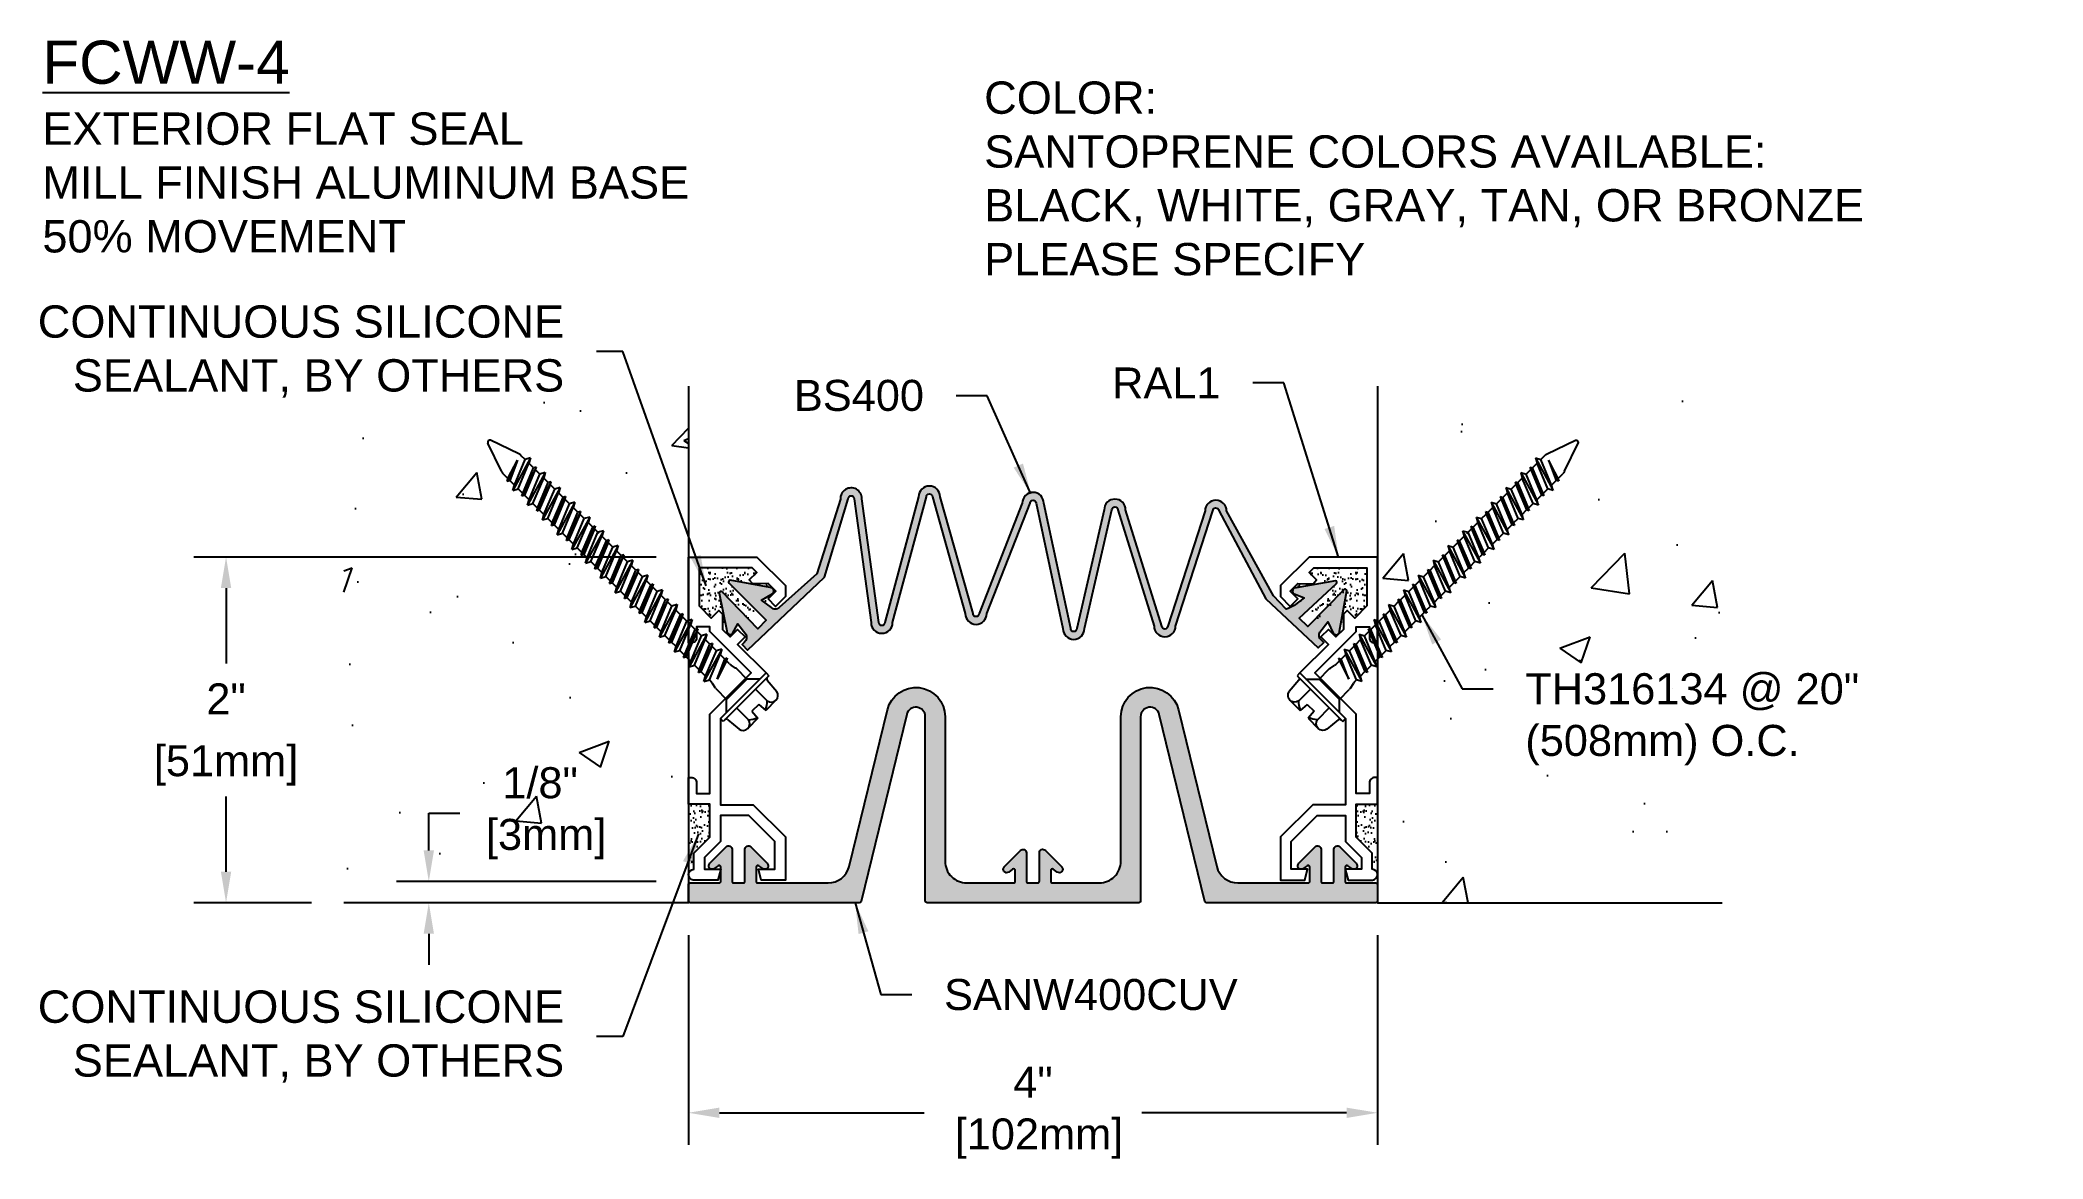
# Model space of a CAD drawing. Header units: inches. Extents: x -1.8 to 9.9, y -1.5 to 5.
import ezdxf

# ---------------------------------------------------------------- set-up
doc = ezdxf.new("R2010")
doc.units = ezdxf.units.IN
doc.header["$MEASUREMENT"] = 0
for name, color, linetype in [('Anchors', 4, 'Continuous'), ('Conditions', 1, 'Continuous'), ('Dimensions', 3, 'Continuous'), ('Fillers', 2, 'Continuous'), ('Metals', 7, 'Continuous'), ('Text', 2, 'Continuous')]:
    doc.layers.add(name, color=color, linetype=linetype)
doc.styles.add('Arial', font='arial.ttf')
doc.dimstyles.new('Arial', dxfattribs={"dimtxt": 0.18, "dimasz": 0.18, "dimexe": 0.1875, "dimexo": 0.1875, "dimgap": 0.09, "dimtad": 0, "dimtih": 1, "dimtoh": 1, "dimdec": 4, "dimzin": 0, "dimdsep": 46, "dimlunit": 4, "dimtxsty": 'Arial', "dimcen": 0.09, "dimadec": 0, "dimazin": 0, "dimtfac": 1, "dimtdec": 4, "dimtofl": 0, "dimtmove": 0, "dimatfit": 3, "dimfxl": 0, "dimfrac": 2, "dimtolj": 1, "dimtzin": 0, "dimarcsym": 0})
pattern_1 = [(142.5, (8, 0), (0.0020473, 0.0626218), [0, -0.0494, 0, -0.05525, 0, -0.0528125]), (172.5, (8, 0), (-0.0575177, 0.0917197), [0, -0.02665, 0, -0.044525, 0, -0.0170625]), (212.5, (8.039975, 0), (-0.1012096, 0.0001839), [0, -0.01625, 0, -0.0585, 0, -0.076375]), (222.5, (8.039975, 0), (-0.097699, 0.0285245), [0, -0.008125, 0, -0.03835, 0, -0.043875])]

# ---------------------------------------------------------------- blocks, each defined once
blk = doc.blocks.new('*D3')
at = {"layer": 'Defpoints', "color": 0}
for p in [(2, 0), (6, 0), (2, -1.219)]:
    blk.add_point(p, dxfattribs=at)
at = {"layer": 'Dimensions', "color": 0, "lineweight": -2}
for p, q in [((2, -0.188), (2, -1.406)), ((6, -0.188), (6, -1.406)), ((2.18, -1.219), (3.368, -1.219)), ((5.82, -1.219), (4.632, -1.219))]:
    blk.add_line(p, q, dxfattribs=at)
at = {"layer": 'Dimensions', "color": 0}
for points in [[(2.18, -1.189), (2.18, -1.249), (2, -1.219)], [(5.82, -1.189), (5.82, -1.249), (6, -1.219)]]:
    blk.add_solid(points, dxfattribs=at)
at = {"layer": 'Dimensions', "color": 0, "insert": (4, -1.219), "char_height": 0.18, "attachment_point": 5, "style": 'Arial'}
blk.add_mtext('\\A1;4"\\P [102mm]', dxfattribs=at)
blk = doc.blocks.new('*D4')
at = {"layer": 'Defpoints', "color": 0}
for p in [(2, 2.007), (-0.684, 0), (0, 0)]:
    blk.add_point(p, dxfattribs=at)
at = {"layer": 'Dimensions', "color": 0, "lineweight": -2}
for p, q in [((1.812, 2.007), (-0.872, 2.007)), ((-0.684, 1.827), (-0.684, 1.389)), ((-0.684, 0.18), (-0.684, 0.618)), ((-0.188, 0), (-0.872, 0))]:
    blk.add_line(p, q, dxfattribs=at)
at = {"layer": 'Dimensions', "color": 0}
for points in [[(-0.714, 1.827), (-0.654, 1.827), (-0.684, 2.007)], [(-0.714, 0.18), (-0.654, 0.18), (-0.684, 0)]]:
    blk.add_solid(points, dxfattribs=at)
at = {"layer": 'Dimensions', "color": 0, "char_height": 0.18, "attachment_point": 5, "style": 'Arial'}
for s, insert in [('\\A1;2"', (-0.684, 1.184)), ('\\A1;[51mm]', (-0.684, 0.798))]:
    blk.add_mtext(s, dxfattribs=dict(at, insert=insert))
blk = doc.blocks.new('A$CB0F2')
blk.add_lwpolyline([(0.029, 0.002, -0.958439), (0.032, 0.064), (0.032, 0.158), (0.125, 0.251), (0.125, 0.442), (0.001, 0.442), (0.001, 0.597), (0.017, 0.597, -0.414214), (0.048, 0.566), (0.048, 0.504), (0.125, 0.504), (0.125, 0.965), (0.364, 1.204), (0.125, 1.444), (0.125, 1.471), (0.048, 1.471), (0.048, 1.409, -0.414214), (0.017, 1.378), (0.001, 1.378), (0.001, 1.877), (0.397, 1.877), (0.564, 1.711), (0.564, 1.647), (0.507, 1.59), (0.463, 1.634), (0.508, 1.679), (0.464, 1.723), (0.375, 1.722), (0.354, 1.744), (0.398, 1.788), (0.371, 1.815), (0.063, 1.815), (0.063, 1.594), (0.133, 1.523), (0.177, 1.567), (0.199, 1.545), (0.199, 1.457), (0.243, 1.414), (0.286, 1.457), (0.33, 1.414), (0.286, 1.37), (0.452, 1.204), (0.187, 0.939), (0.187, 0.439), (0.377, 0.439), (0.564, 0.252), (0.564, 0.002), (0.423, 0.002), (0.407, 0.064), (0.502, 0.064), (0.502, 0.226), (0.351, 0.377), (0.187, 0.377), (0.187, 0.225), (0.094, 0.132), (0.094, 0.064), (0.189, 0.064), (0.172, 0.002), (0.029, 0.002)], format="xyb")
blk = doc.blocks.new('ral1')
blk.add_blockref('A$CB0F2', (-0.029, -0.002))
blk = doc.blocks.new('Th316134')
for p, q in [((-0.1352, 1.779), (-0.129, 1.8501)), ((-0.0968, 1.8775), (-0.0272, 1.8775)), ((-0.0645, 1.7688), (-0.0645, 1.8501)), ((-0.0233, 1.8325), (-0.0272, 1.8775)), ((0.0232, 1.8325), (0.0272, 1.8775)), ((0.0272, 1.8775), (0.0967, 1.8775)), ((0.0645, 1.7688), (0.0645, 1.8501)), ((0.1352, 1.779), (0.129, 1.8501)), ((-0.1568, 1.75), (-0.1568, 1.7688)), ((-0.1568, 1.7688), (0.1567, 1.7688)), ((-0.1568, 1.75), (0.1567, 1.75)), ((-0.1148, 1.75), (-0.0698, 1.705)), ((-0.0233, 1.8325), (0.0232, 1.8325)), ((0.1148, 1.75), (0.0697, 1.705)), ((0.1567, 1.7688), (0.1567, 1.75)), ((-0.0698, 1.705), (-0.0698, 1.6379)), ((-0.0698, 1.705), (0.0697, 1.705)), ((0.0697, 1.705), (0.0697, 1.6379)), ((-0.0863, 1.5156), (0.0862, 1.5664)), ((-0.0737, 1.5664), (0.0321, 1.6029)), ((-0.0737, 1.5664), (-0.0623, 1.5726)), ((-0.0737, 1.5664), (-0.0623, 1.5602)), ((-0.0687, 1.6283), (-0.0633, 1.6023)), ((-0.0623, 1.5726), (0.0321, 1.6029)), ((0.0321, 1.6029), (-0.0623, 1.5602)), ((-0.0623, 1.5927), (-0.0623, 1.5726)), ((0.0623, 1.5793), (-0.0623, 1.5285)), ((-0.0623, 1.5602), (-0.0623, 1.5285)), ((0.0623, 1.5927), (0.0623, 1.5793)), ((0.0862, 1.5664), (0.0623, 1.5793)), ((0.0862, 1.5664), (0.0623, 1.5535)), ((0.0687, 1.6283), (0.0633, 1.6023)), ((-0.0863, 1.5156), (-0.0623, 1.5285)), ((-0.0863, 1.5156), (-0.0623, 1.5027)), ((-0.0863, 1.4141), (0.0862, 1.4648)), ((-0.0737, 1.4648), (0.0737, 1.5156)), ((-0.0737, 1.4648), (-0.0623, 1.471)), ((-0.0737, 1.4648), (-0.0623, 1.4587)), ((0.0623, 1.5535), (-0.0623, 1.5027)), ((-0.0623, 1.471), (0.0623, 1.5218)), ((0.0623, 1.5095), (-0.0623, 1.4587)), ((-0.0623, 1.5027), (-0.0623, 1.471)), ((0.0623, 1.4778), (-0.0623, 1.427)), ((-0.0623, 1.4587), (-0.0623, 1.427)), ((0.0623, 1.5535), (0.0623, 1.5218)), ((0.0737, 1.5156), (0.0623, 1.5218)), ((0.0737, 1.5156), (0.0623, 1.5095)), ((0.0623, 1.5095), (0.0623, 1.4778)), ((0.0862, 1.4648), (0.0623, 1.4778)), ((0.0862, 1.4648), (0.0623, 1.4519)), ((-0.0863, 1.4141), (-0.0623, 1.427)), ((-0.0863, 1.4141), (-0.0623, 1.4011)), ((-0.0863, 1.3125), (0.0862, 1.3633)), ((-0.0737, 1.3633), (0.0737, 1.4141)), ((-0.0737, 1.3633), (-0.0623, 1.3694)), ((-0.0737, 1.3633), (-0.0623, 1.3571)), ((0.0623, 1.4519), (-0.0623, 1.4011)), ((-0.0623, 1.3694), (0.0623, 1.4202)), ((0.0623, 1.4079), (-0.0623, 1.3571)), ((-0.0623, 1.4011), (-0.0623, 1.3694)), ((0.0623, 1.3762), (-0.0623, 1.3254)), ((0.0623, 1.4519), (0.0623, 1.4202)), ((0.0737, 1.4141), (0.0623, 1.4202)), ((0.0737, 1.4141), (0.0623, 1.4079)), ((0.0623, 1.4079), (0.0623, 1.3762)), ((0.0862, 1.3633), (0.0623, 1.3762)), ((0.0862, 1.3633), (0.0623, 1.3504)), ((-0.0863, 1.3125), (-0.0623, 1.3254)), ((-0.0863, 1.3125), (-0.0623, 1.2996)), ((-0.0737, 1.2617), (0.0737, 1.3125)), ((-0.0737, 1.2617), (-0.0623, 1.2679)), ((-0.0623, 1.3571), (-0.0623, 1.3254)), ((0.0623, 1.3504), (-0.0623, 1.2996)), ((-0.0623, 1.2679), (0.0623, 1.3187)), ((0.0623, 1.3063), (-0.0623, 1.2556)), ((-0.0623, 1.2996), (-0.0623, 1.2679)), ((0.0623, 1.2746), (-0.0623, 1.2239)), ((0.0623, 1.3504), (0.0623, 1.3187)), ((0.0737, 1.3125), (0.0623, 1.3187)), ((0.0737, 1.3125), (0.0623, 1.3063)), ((0.0623, 1.3063), (0.0623, 1.2746)), ((0.0862, 1.2617), (0.0623, 1.2746)), ((-0.0863, 1.2109), (0.0862, 1.2617)), ((-0.0863, 1.2109), (-0.0623, 1.2239)), ((-0.0863, 1.2109), (-0.0623, 1.198)), ((-0.0737, 1.2617), (-0.0623, 1.2556)), ((-0.0737, 1.1602), (0.0737, 1.2109)), ((-0.0623, 1.2556), (-0.0623, 1.2239)), ((0.0623, 1.2488), (-0.0623, 1.198)), ((-0.0623, 1.1663), (0.0623, 1.2171)), ((0.0623, 1.2048), (-0.0623, 1.154)), ((-0.0623, 1.198), (-0.0623, 1.1663)), ((0.0623, 1.1731), (-0.0623, 1.1223)), ((0.0862, 1.2617), (0.0623, 1.2488)), ((0.0623, 1.2488), (0.0623, 1.2171)), ((0.0737, 1.2109), (0.0623, 1.2171)), ((0.0737, 1.2109), (0.0623, 1.2048)), ((0.0623, 1.2048), (0.0623, 1.1731)), ((0.0862, 1.1602), (0.0623, 1.1731)), ((-0.0863, 1.1094), (0.0862, 1.1602)), ((-0.0863, 1.1094), (-0.0623, 1.1223)), ((-0.0863, 1.1094), (-0.0623, 1.0965)), ((-0.0737, 1.1602), (-0.0623, 1.1663)), ((-0.0737, 1.1602), (-0.0623, 1.154)), ((-0.0737, 1.0586), (0.0737, 1.1094)), ((-0.0623, 1.154), (-0.0623, 1.1223)), ((0.0623, 1.1472), (-0.0623, 1.0965)), ((-0.0623, 1.0648), (0.0623, 1.1155)), ((0.0623, 1.1032), (-0.0623, 1.0524)), ((-0.0623, 1.0965), (-0.0623, 1.0648)), ((0.0623, 1.0715), (-0.0623, 1.0207)), ((0.0862, 1.1602), (0.0623, 1.1472)), ((0.0623, 1.1472), (0.0623, 1.1155)), ((0.0737, 1.1094), (0.0623, 1.1155)), ((0.0737, 1.1094), (0.0623, 1.1032)), ((0.0623, 1.1032), (0.0623, 1.0715)), ((0.0862, 1.0586), (0.0623, 1.0715)), ((-0.0863, 1.0078), (0.0862, 1.0586)), ((-0.0863, 1.0078), (-0.0623, 1.0207)), ((-0.0863, 1.0078), (-0.0623, 0.9949)), ((-0.0737, 1.0586), (-0.0623, 1.0648)), ((-0.0737, 1.0586), (-0.0623, 1.0524)), ((-0.0737, 0.957), (0.0737, 1.0078)), ((-0.0623, 1.0524), (-0.0623, 1.0207)), ((0.0623, 1.0457), (-0.0623, 0.9949)), ((-0.0623, 0.9632), (0.0623, 1.014)), ((0.0623, 1.0016), (-0.0623, 0.9509)), ((-0.0623, 0.9949), (-0.0623, 0.9632)), ((0.0862, 1.0586), (0.0623, 1.0457)), ((0.0623, 1.0457), (0.0623, 1.014)), ((0.0737, 1.0078), (0.0623, 1.014)), ((0.0737, 1.0078), (0.0623, 1.0016)), ((0.0623, 1.0016), (0.0623, 0.97)), ((-0.0863, 0.9063), (0.0862, 0.957)), ((-0.0863, 0.9063), (-0.0623, 0.9192)), ((-0.0863, 0.9063), (-0.0623, 0.8933)), ((-0.0737, 0.957), (-0.0623, 0.9632)), ((-0.0737, 0.957), (-0.0623, 0.9509)), ((-0.0737, 0.8555), (0.0737, 0.9063)), ((0.0623, 0.97), (-0.0623, 0.9192)), ((-0.0623, 0.9509), (-0.0623, 0.9192)), ((0.0623, 0.9441), (-0.0623, 0.8933)), ((-0.0623, 0.8616), (0.0623, 0.9124)), ((0.0623, 0.9001), (-0.0623, 0.8493)), ((-0.0623, 0.8933), (-0.0623, 0.8616)), ((0.0862, 0.957), (0.0623, 0.97)), ((0.0862, 0.957), (0.0623, 0.9441)), ((0.0623, 0.9441), (0.0623, 0.9124)), ((0.0737, 0.9063), (0.0623, 0.9124)), ((0.0737, 0.9063), (0.0623, 0.9001)), ((0.0623, 0.9001), (0.0623, 0.8684)), ((-0.0863, 0.8047), (0.0862, 0.8555)), ((-0.0863, 0.8047), (-0.0623, 0.8176)), ((-0.0863, 0.8047), (-0.0623, 0.7918)), ((-0.0737, 0.8555), (-0.0623, 0.8616)), ((-0.0737, 0.8555), (-0.0623, 0.8493)), ((-0.0737, 0.7539), (0.0737, 0.8047)), ((0.0623, 0.8684), (-0.0623, 0.8176)), ((-0.0623, 0.8493), (-0.0623, 0.8176)), ((0.0623, 0.8425), (-0.0623, 0.7918)), ((-0.0623, 0.7601), (0.0623, 0.8109)), ((0.0623, 0.7985), (-0.0623, 0.7477)), ((-0.0623, 0.7918), (-0.0623, 0.7601)), ((0.0862, 0.8555), (0.0623, 0.8684)), ((0.0862, 0.8555), (0.0623, 0.8425)), ((0.0623, 0.8425), (0.0623, 0.8109)), ((0.0737, 0.8047), (0.0623, 0.8109)), ((0.0737, 0.8047), (0.0623, 0.7985)), ((0.0623, 0.7985), (0.0623, 0.7668)), ((-0.0863, 0.7031), (0.0862, 0.7539)), ((-0.0863, 0.7031), (-0.0623, 0.716)), ((-0.0863, 0.7031), (-0.0623, 0.6902)), ((-0.0737, 0.7539), (-0.0623, 0.7601)), ((-0.0737, 0.7539), (-0.0623, 0.7477)), ((-0.0737, 0.6602), (0.0737, 0.7109)), ((0.0623, 0.7668), (-0.0623, 0.716)), ((-0.0623, 0.7477), (-0.0623, 0.716)), ((0.0623, 0.741), (-0.0623, 0.6902)), ((-0.0623, 0.6663), (0.0623, 0.7171)), ((0.0623, 0.7048), (-0.0623, 0.654)), ((-0.0623, 0.698), (-0.0623, 0.6663)), ((0.0862, 0.7539), (0.0623, 0.7668)), ((0.0862, 0.7539), (0.0623, 0.741)), ((0.0623, 0.7488), (0.0623, 0.7171)), ((0.0737, 0.7109), (0.0623, 0.7171)), ((0.0737, 0.7109), (0.0623, 0.7048)), ((0.0623, 0.7048), (0.0623, 0.6731)), ((-0.0863, 0.6094), (0.0862, 0.6602)), ((-0.0863, 0.6094), (-0.0623, 0.6223)), ((-0.0863, 0.6094), (-0.0623, 0.5965)), ((-0.0737, 0.6602), (-0.0623, 0.6663)), ((-0.0737, 0.6602), (-0.0623, 0.654)), ((-0.0737, 0.5586), (0.0737, 0.6094)), ((0.0623, 0.6731), (-0.0623, 0.6223)), ((-0.0623, 0.654), (-0.0623, 0.6223)), ((0.0623, 0.6472), (-0.0623, 0.5965)), ((-0.0623, 0.5648), (0.0623, 0.6155)), ((0.0623, 0.6032), (-0.0623, 0.5524)), ((-0.0623, 0.5965), (-0.0623, 0.5648)), ((0.0862, 0.6602), (0.0623, 0.6731)), ((0.0862, 0.6602), (0.0623, 0.6472)), ((0.0623, 0.6472), (0.0623, 0.6155)), ((0.0737, 0.6094), (0.0623, 0.6155)), ((0.0737, 0.6094), (0.0623, 0.6032)), ((0.0623, 0.6032), (0.0623, 0.5715)), ((-0.0863, 0.5078), (0.0862, 0.5586)), ((-0.0863, 0.5078), (-0.0623, 0.5207)), ((-0.0863, 0.5078), (-0.0623, 0.4949)), ((-0.0737, 0.5586), (-0.0623, 0.5648)), ((-0.0737, 0.5586), (-0.0623, 0.5524)), ((-0.0737, 0.457), (0.0737, 0.5078)), ((0.0623, 0.5715), (-0.0623, 0.5207)), ((-0.0623, 0.5524), (-0.0623, 0.5207)), ((0.0623, 0.5457), (-0.0623, 0.4949)), ((-0.0623, 0.4632), (0.0623, 0.514)), ((0.0623, 0.5016), (-0.0623, 0.4509)), ((-0.0623, 0.4949), (-0.0623, 0.4632)), ((0.0862, 0.5586), (0.0623, 0.5715)), ((0.0862, 0.5586), (0.0623, 0.5457)), ((0.0623, 0.5457), (0.0623, 0.514)), ((0.0737, 0.5078), (0.0623, 0.514)), ((0.0737, 0.5078), (0.0623, 0.5016)), ((0.0623, 0.5016), (0.0623, 0.47)), ((-0.0863, 0.4063), (0.0862, 0.457)), ((-0.0863, 0.4063), (-0.0623, 0.4192)), ((-0.0863, 0.4063), (-0.0623, 0.3933)), ((-0.0737, 0.457), (-0.0623, 0.4632)), ((-0.0737, 0.457), (-0.0623, 0.4509)), ((-0.0737, 0.3555), (0.0737, 0.4063)), ((0.0623, 0.47), (-0.0623, 0.4192)), ((-0.0623, 0.4509), (-0.0623, 0.4192)), ((0.0623, 0.4441), (-0.0623, 0.3933)), ((-0.0623, 0.3616), (0.0623, 0.4124)), ((0.0623, 0.4001), (-0.0623, 0.3493)), ((-0.0623, 0.3933), (-0.0623, 0.3616)), ((0.0862, 0.457), (0.0623, 0.47)), ((0.0862, 0.457), (0.0623, 0.4441)), ((0.0623, 0.4441), (0.0623, 0.4124)), ((0.0737, 0.4063), (0.0623, 0.4124)), ((0.0737, 0.4063), (0.0623, 0.4001)), ((0.0623, 0.4001), (0.0623, 0.3684)), ((-0.0863, 0.3047), (0.0862, 0.3555)), ((-0.0863, 0.3047), (-0.0623, 0.3176)), ((-0.0863, 0.3047), (-0.0623, 0.2918)), ((-0.0737, 0.3555), (-0.0623, 0.3616)), ((-0.0737, 0.3555), (-0.0623, 0.3493)), ((-0.0737, 0.2539), (0.0737, 0.3047)), ((0.0623, 0.3684), (-0.0623, 0.3176)), ((-0.0623, 0.3493), (-0.0623, 0.3176)), ((0.0623, 0.3425), (-0.0623, 0.2918)), ((-0.0623, 0.2601), (0.0623, 0.3109)), ((0.0623, 0.2985), (-0.0623, 0.2477)), ((-0.0623, 0.2918), (-0.0623, 0.2601)), ((0.0862, 0.3555), (0.0623, 0.3684)), ((0.0862, 0.3555), (0.0623, 0.3425)), ((0.0623, 0.3425), (0.0623, 0.3109)), ((0.0737, 0.3047), (0.0623, 0.3109)), ((0.0737, 0.3047), (0.0623, 0.2985)), ((0.0623, 0.2985), (0.0623, 0.2668)), ((-0.0863, 0.2031), (0.0862, 0.2539)), ((-0.0863, 0.2031), (-0.0623, 0.216)), ((-0.0863, 0.2031), (-0.0623, 0.1902)), ((-0.0737, 0.2539), (-0.0623, 0.2601)), ((-0.0737, 0.2539), (-0.0623, 0.2477)), ((0.0623, 0.2668), (-0.0623, 0.216)), ((-0.0623, 0.2477), (-0.0623, 0.216)), ((0.0623, 0.241), (-0.0623, 0.1902)), ((-0.0335, 0.1662), (0.0623, 0.2093)), ((-0.0335, 0.1662), (0.0737, 0.2031)), ((0.0623, 0.197), (-0.0335, 0.1662)), ((0.0862, 0.2539), (0.0623, 0.2668)), ((0.0862, 0.2539), (0.0623, 0.241)), ((0.0623, 0.241), (0.0623, 0.2093)), ((0.0737, 0.2031), (0.0623, 0.2093)), ((0.0737, 0.2031), (0.0623, 0.197)), ((0.0623, 0.197), (0.0623, 0.1643)), ((-0.0623, 0.1902), (-0.0623, 0.1643)), ((-0.0596, 0.149), (-0.0096, 0.0062)), ((0.0596, 0.149), (0.0096, 0.0062))]:
    blk.add_line(p, q)
for centre, radius, start, end in [((-0.0968, 1.8448), 0.0327, 9.28497, 170.71503), ((0, 1.7879), 0.0896, 107.42152, 136.04074), ((0, 1.7879), 0.0896, 43.95926, 72.57848), ((0.0967, 1.8448), 0.0327, 9.28497, 170.71503), ((-0.1464, 1.78), 0.0112, 270, 355), ((0.1464, 1.78), 0.0112, 185, 270), ((-0.0233, 1.6379), 0.0465, 180, 191.9357), ((-0.1088, 1.5927), 0.0465, 0, 11.9357), ((0.1088, 1.5927), 0.0465, 168.0643, 180), ((0.0232, 1.6379), 0.0465, 348.0643, 0), ((-0.0158, 0.1643), 0.0465, 180, 199.30575), ((0.0158, 0.1643), 0.0465, 340.69425, 0), ((0, 0.0106), 0.0106, 204.10008, 335.89992)]:
    blk.add_arc(centre, radius, start, end)
blk = doc.blocks.new('*D7')
at = {"layer": 'Defpoints', "color": 0}
for p in [(2, 0.124), (0.493, 0), (2, 0)]:
    blk.add_point(p, dxfattribs=at)
at = {"layer": 'Dimensions', "color": 0, "lineweight": -2}
for p, q in [((0.493, 0.304), (0.493, 0.52)), ((0.493, 0.52), (0.673, 0.52)), ((1.812, 0.124), (0.305, 0.124)), ((1.812, 0), (0.305, 0)), ((0.493, -0.18), (0.493, -0.36))]:
    blk.add_line(p, q, dxfattribs=at)
at = {"layer": 'Dimensions', "color": 0}
for points in [[(0.463, 0.304), (0.523, 0.304), (0.493, 0.124)], [(0.463, -0.18), (0.523, -0.18), (0.493, 0)]]:
    blk.add_solid(points, dxfattribs=at)
at = {"layer": 'Dimensions', "color": 0, "insert": (1.139, 0.52), "char_height": 0.18, "attachment_point": 5, "style": 'Arial'}
blk.add_mtext('\\A1;1/8"\\P [3mm]', dxfattribs=at)
blk = doc.blocks.new('bs400')
at = {"layer": 'Fillers'}
blk.add_hatch(color=256, dxfattribs=at).paths.add_polyline_path([(3.687, 1.679, -1), (3.652, 1.679), (3.461, 2.357, 1), (3.336, 2.357), (3.14, 1.627, -1), (3.105, 1.627), (3.007, 2.346, 1.03026), (2.882, 2.343), (2.745, 1.909), (2.526, 1.714, -0.414214), (2.482, 1.714), (2.424, 1.757), (2.49, 1.796, 0.699658), (2.474, 1.83), (2.242, 1.873, 0.637589), (2.236, 1.856), (2.452, 1.64), (2.402, 1.591), (2.195, 1.805, 0.67662), (2.178, 1.798), (2.222, 1.579, 0.684825), (2.256, 1.564), (2.287, 1.619), (2.333, 1.56, -0.379282), (2.324, 1.512), (2.311, 1.499), (2.342, 1.467), (2.79, 1.89), (2.927, 2.346, -1), (2.962, 2.346), (3.06, 1.627, 1), (3.185, 1.627), (3.381, 2.357, -1), (3.416, 2.357), (3.607, 1.679, 1), (3.732, 1.679), (3.983, 2.32, -1), (4.018, 2.32), (4.174, 1.592, 1), (4.299, 1.592), (4.458, 2.281, -1), (4.493, 2.281), (4.703, 1.607, 1), (4.828, 1.607), (5.044, 2.275, -0.91191), (5.079, 2.278), (5.352, 1.764), (5.656, 1.48), (5.688, 1.512), (5.674, 1.525, -0.379282), (5.666, 1.572), (5.711, 1.632), (5.745, 1.562, 0.684825), (5.779, 1.577), (5.821, 1.811, 0.67662), (5.804, 1.818), (5.596, 1.604), (5.546, 1.653), (5.762, 1.853, 0.637589), (5.756, 1.87), (5.528, 1.829, 0.699658), (5.512, 1.795), (5.574, 1.77), (5.516, 1.727, -0.104684), (5.469, 1.705), (5.397, 1.783), (5.124, 2.275, 1), (4.999, 2.275), (4.783, 1.607, -1), (4.748, 1.607), (4.538, 2.281, 1), (4.413, 2.281), (4.254, 1.592, -1), (4.219, 1.592), (4.063, 2.32, 1), (3.938, 2.32)])
blk.add_lwpolyline([(3.983, 2.32, -1), (4.018, 2.32), (4.174, 1.592, 1), (4.299, 1.592), (4.458, 2.281, -1), (4.493, 2.281), (4.703, 1.607, 1), (4.828, 1.607), (5.044, 2.275, -0.91191), (5.079, 2.278), (5.352, 1.764), (5.656, 1.48), (5.688, 1.512), (5.674, 1.525, -0.379282), (5.666, 1.572), (5.711, 1.632), (5.745, 1.562, 0.684825), (5.779, 1.577), (5.821, 1.811, 0.67662), (5.804, 1.818), (5.596, 1.604), (5.546, 1.653), (5.762, 1.853, 0.637589), (5.756, 1.87), (5.528, 1.829, 0.699658), (5.512, 1.795), (5.574, 1.77), (5.516, 1.727, -0.104684), (5.469, 1.705), (5.397, 1.783), (5.124, 2.275, 1), (4.999, 2.275), (4.783, 1.607, -1), (4.748, 1.607), (4.538, 2.281, 1), (4.413, 2.281), (4.254, 1.592, -1), (4.219, 1.592), (4.063, 2.32, 1), (3.938, 2.32), (3.687, 1.679, -1), (3.652, 1.679), (3.461, 2.357, 1), (3.336, 2.357), (3.14, 1.627, -1), (3.105, 1.627), (3.007, 2.346, 1.03026), (2.882, 2.343), (2.745, 1.909), (2.526, 1.714, -0.414214), (2.482, 1.714), (2.424, 1.757), (2.49, 1.796, 0.699658), (2.474, 1.83), (2.242, 1.873, 0.637589), (2.236, 1.856), (2.452, 1.64), (2.402, 1.591), (2.195, 1.805, 0.67662), (2.178, 1.798), (2.222, 1.579, 0.684825), (2.256, 1.564), (2.287, 1.619), (2.333, 1.56, -0.379282), (2.324, 1.512), (2.311, 1.499), (2.342, 1.467), (2.79, 1.89), (2.927, 2.346, -1), (2.962, 2.346), (3.06, 1.627, 1), (3.185, 1.627), (3.381, 2.357, -1), (3.416, 2.357), (3.607, 1.679, 1), (3.732, 1.679)], format="xyb", close=True, dxfattribs=at)
blk = doc.blocks.new('SANW400C')
blk.add_hatch(color=256).paths.add_polyline_path([(-0.375, 0.282, 0.414214), (-0.385, 0.292), (-1.615, 0.292, 0.414214), (-1.625, 0.282), (-1.625, -0.788, -0.887018), (-1.733, -0.801), (-1.998, 0.285, 0.345765), (-2.008, 0.292), (-2.99, 0.292, 0.414214), (-3, 0.282), (-3, 0.187, 0.414214), (-2.99, 0.177), (-2.822, 0.177, -0.414214), (-2.812, 0.167), (-2.812, 0.086, -0.611952), (-2.828, 0.077), (-2.85, 0.094, 0.923247), (-2.876, 0.063), (-2.781, -0.032, 0.668179), (-2.747, -0.018), (-2.747, 0.167, -0.414214), (-2.737, 0.177), (-2.682, 0.177, -0.414214), (-2.672, 0.167), (-2.672, -0.018, 0.668179), (-2.638, -0.032), (-2.543, 0.063, 0.923247), (-2.569, 0.094), (-2.591, 0.077, -0.611952), (-2.607, 0.086), (-2.607, 0.167, -0.414214), (-2.597, 0.177), (-2.189, 0.177, -0.345765), (-2.067, 0.082), (-1.845, -0.828, 0.887018), (-1.51, -0.788), (-1.51, 0.052, -0.414214), (-1.385, 0.177), (-1.113, 0.177, -0.414214), (-1.103, 0.167), (-1.103, 0.106, -0.611952), (-1.118, 0.097), (-1.141, 0.114, 0.923247), (-1.167, 0.083), (-1.072, -0.012, 0.668179), (-1.038, 0.002), (-1.038, 0.167, -0.414214), (-1.028, 0.177), (-0.972, 0.177, -0.414214), (-0.963, 0.167), (-0.963, 0.002, 0.668179), (-0.928, -0.012), (-0.833, 0.083, 0.923247), (-0.859, 0.114), (-0.882, 0.097, -0.611952), (-0.897, 0.106), (-0.897, 0.167, -0.414214), (-0.887, 0.177), (-0.615, 0.177, -0.414214), (-0.49, 0.052), (-0.49, -0.788, 0.887018), (-0.155, -0.828), (0.067, 0.082, -0.345765), (0.189, 0.177), (0.597, 0.177, -0.414214), (0.607, 0.167), (0.607, 0.086, -0.611952), (0.591, 0.077), (0.569, 0.094, 0.923247), (0.543, 0.063), (0.638, -0.032, 0.668179), (0.672, -0.018), (0.672, 0.167, -0.414214), (0.682, 0.177), (0.737, 0.177, -0.414214), (0.747, 0.167), (0.747, -0.018, 0.668179), (0.781, -0.032), (0.876, 0.063, 0.923247), (0.85, 0.094), (0.828, 0.077, -0.611952), (0.812, 0.086), (0.812, 0.167, -0.414214), (0.822, 0.177), (0.99, 0.177, 0.414214), (1, 0.187), (1, 0.282, 0.414214), (0.99, 0.292), (0.008, 0.292, 0.345765), (-0.002, 0.285), (-0.267, -0.801, -0.887018), (-0.375, -0.788)])
at = {"linetype": 'Continuous', "flags": 128}
blk.add_lwpolyline([(-2.672, -0.018, 0.668179), (-2.638, -0.032), (-2.543, 0.063, 0.923247), (-2.569, 0.094), (-2.591, 0.077, -0.611952), (-2.607, 0.086), (-2.607, 0.167, -0.414214), (-2.597, 0.177), (-2.189, 0.177, -0.345765), (-2.067, 0.082), (-1.845, -0.828, 0.887018), (-1.51, -0.788), (-1.51, 0.052, -0.414214), (-1.385, 0.177), (-1.113, 0.177, -0.414214), (-1.103, 0.167), (-1.103, 0.106, -0.611952), (-1.118, 0.097), (-1.141, 0.114, 0.923247), (-1.167, 0.083), (-1.072, -0.012, 0.668179), (-1.038, 0.002), (-1.038, 0.167, -0.414214), (-1.028, 0.177), (-0.972, 0.177, -0.414214), (-0.963, 0.167), (-0.963, 0.002, 0.668179), (-0.928, -0.012), (-0.833, 0.083, 0.923247), (-0.859, 0.114), (-0.882, 0.097, -0.611952), (-0.897, 0.106), (-0.897, 0.167, -0.414214), (-0.887, 0.177), (-0.615, 0.177, -0.414214), (-0.49, 0.052), (-0.49, -0.788, 0.887018), (-0.155, -0.828), (0.067, 0.082, -0.345765), (0.189, 0.177), (0.597, 0.177, -0.414214), (0.607, 0.167), (0.607, 0.086, -0.611952), (0.591, 0.077), (0.569, 0.094, 0.923247), (0.543, 0.063), (0.638, -0.032, 0.668179), (0.672, -0.018), (0.672, 0.167, -0.414214), (0.682, 0.177), (0.737, 0.177, -0.414214), (0.747, 0.167), (0.747, -0.018, 0.668179), (0.781, -0.032), (0.876, 0.063, 0.923247), (0.85, 0.094), (0.828, 0.077, -0.611952), (0.812, 0.086), (0.812, 0.167, -0.414214), (0.822, 0.177), (0.99, 0.177, 0.414214), (1, 0.187), (1, 0.282, 0.414214), (0.99, 0.292), (0.008, 0.292, 0.345765), (-0.002, 0.285), (-0.267, -0.801, -0.887018), (-0.375, -0.788), (-0.375, 0.282, 0.414214), (-0.385, 0.292), (-1.615, 0.292, 0.414214), (-1.625, 0.282), (-1.625, -0.788, -0.887018), (-1.733, -0.801), (-1.998, 0.285, 0.345765), (-2.008, 0.292), (-2.99, 0.292, 0.414214), (-3, 0.282), (-3, 0.187, 0.414214), (-2.99, 0.177), (-2.822, 0.177, -0.414214), (-2.812, 0.167), (-2.812, 0.086, -0.611952), (-2.828, 0.077), (-2.85, 0.094, 0.923247), (-2.876, 0.063), (-2.781, -0.032, 0.668179), (-2.747, -0.018), (-2.747, 0.167, -0.414214), (-2.737, 0.177), (-2.682, 0.177, -0.414214), (-2.672, 0.167)], format="xyb", close=True, dxfattribs=at)

msp = doc.modelspace()

# ---------------------------------------------------------------- hatches: boundary and pattern name
at = {"layer": 'Conditions'}
h = msp.add_hatch(dxfattribs=at)
h.set_pattern_fill('AR-CONC', color=256, scale=0.25, style=0)
h.set_pattern_definition([(50, (-0.1028, -3.1303), (1.79315, -0.15688), [0.1875, -2.0625]), (355, (-0.1028, -3.1303), (-0.34688, 1.88048), [0.15, -1.65]), (100.451, (0.0467, -3.1434), (1.44627, 1.7236), [0.15935, -1.75286]), (46.184, (-0.1028, -2.6303), (2.6681, -0.4138), [0.28125, -3.09375]), (96.636, (0.1196, -2.6648), (2.33666, 2.4353), [0.239, -2.6293]), (351.184, (-0.1028, -2.6303), (2.33665, 2.4353), [0.225, -2.475]), (21, (0.1472, -2.7553), (1.49227, -1.00655), [0.1875, -2.0625]), (326, (0.1472, -2.7553), (0.6083, 1.81288), [0.15, -1.65]), (71.451, (0.2716, -2.8392), (2.10056, 0.80633), [0.15935, -1.75286]), (37.5, (-0.10276, -3.13034), (0.0304, 0.832235), [0, -1.63, 0, -1.675, 0, -1.65625]), (7.5, (-0.1028, -3.1303), (0.657674, 0.98603), [0, -0.955, 0, -1.5925, 0, -0.63125]), (327.5, (-0.66026, -3.13034), (1.334556, -0.056387), [0, -0.625, 0, -1.95, 0, -2.5875]), (317.5, (-0.9103, -3.1303), (1.45797, 0.25026), [0, -0.8125, 0, -1.295, 0, -1.8375])])
h.paths.add_polyline_path([(8, 3), (6, 3), (6, 2.00738), (6.00006, 2.00738), (6.00006, 1.63852), (6.00981, 1.63559), (6.03661, 1.6624), (6.03215, 1.67729), (6.04704, 1.67283), (6.07385, 1.69963), (6.06448, 1.73087), (6.09571, 1.7215), (6.12252, 1.7483), (6.11805, 1.7632), (6.13294, 1.75873), (6.15975, 1.78554), (6.15038, 1.81677), (6.18161, 1.8074), (6.20842, 1.83421), (6.20395, 1.8491), (6.21885, 1.84463), (6.24565, 1.87144), (6.23629, 1.90267), (6.26752, 1.89331), (6.29432, 1.92011), (6.28986, 1.93501), (6.30475, 1.93054), (6.33156, 1.95735), (6.32219, 1.98858), (6.35342, 1.97921), (6.38023, 2.00602), (6.37576, 2.02091), (6.39065, 2.01644), (6.41746, 2.04325), (6.40809, 2.07448), (6.43933, 2.06511), (6.46613, 2.09192), (6.46166, 2.10681), (6.47656, 2.10235), (6.50336, 2.12915), (6.494, 2.16038), (6.52523, 2.15102), (6.54543, 2.17122), (6.54096, 2.18611), (6.55585, 2.18164), (6.58266, 2.20845), (6.57329, 2.23968), (6.60452, 2.23031), (6.63133, 2.25712), (6.62686, 2.27201), (6.64176, 2.26755), (6.66856, 2.29435), (6.6592, 2.32558), (6.69043, 2.31622), (6.71723, 2.34302), (6.71277, 2.35792), (6.72766, 2.35345), (6.75447, 2.38026), (6.7451, 2.41149), (6.77633, 2.40212), (6.80314, 2.42893), (6.79867, 2.44382), (6.81356, 2.43935), (6.84037, 2.46616), (6.831, 2.49739), (6.86224, 2.48802), (6.88904, 2.51483), (6.88458, 2.52972), (6.89947, 2.52526), (6.92628, 2.55206), (6.91691, 2.5833), (6.94814, 2.57393), (6.97001, 2.5958, -0.08443704), (6.98523, 2.60659), (7.14633, 2.6841, -0.77412328), (7.16362, 2.66681), (7.08611, 2.50571, -0.08443704), (7.07532, 2.4905), (7.04773, 2.4629), (7.05219, 2.44801), (7.0373, 2.45248), (7.01049, 2.42567), (7.01986, 2.39444), (6.98863, 2.40381), (6.96182, 2.377), (6.96629, 2.36211), (6.9514, 2.36657), (6.92459, 2.33977), (6.93396, 2.30854), (6.90272, 2.3179), (6.87592, 2.2911), (6.88038, 2.2762), (6.86549, 2.28067), (6.83868, 2.25386), (6.84805, 2.22263), (6.81682, 2.232), (6.79001, 2.20519), (6.79448, 2.1903), (6.77959, 2.19477), (6.75278, 2.16796), (6.76215, 2.13673), (6.73092, 2.1461), (6.70411, 2.11929), (6.70858, 2.1044), (6.69368, 2.10886), (6.66688, 2.08206), (6.67625, 2.05082), (6.64501, 2.06019), (6.61821, 2.03339), (6.62267, 2.01849), (6.60778, 2.02296), (6.58758, 2.00276), (6.59695, 1.97153), (6.56572, 1.9809), (6.53891, 1.95409), (6.54338, 1.9392), (6.52848, 1.94366), (6.50168, 1.91686), (6.51105, 1.88562), (6.47981, 1.89499), (6.45301, 1.86819), (6.45747, 1.85329), (6.44258, 1.85776), (6.41577, 1.83095), (6.42514, 1.79972), (6.39391, 1.80909), (6.3671, 1.78228), (6.37157, 1.76739), (6.35668, 1.77186), (6.32987, 1.74505), (6.33924, 1.71382), (6.30801, 1.72318), (6.2812, 1.69638), (6.28567, 1.68148), (6.27077, 1.68595), (6.24397, 1.65915), (6.25333, 1.62791), (6.2221, 1.63728), (6.1953, 1.61047), (6.19976, 1.59558), (6.18487, 1.60005), (6.15806, 1.57324), (6.16743, 1.54201), (6.1362, 1.55138), (6.10939, 1.52457), (6.11386, 1.50968), (6.09897, 1.51414), (6.07216, 1.48734), (6.08153, 1.45611), (6.05029, 1.46547), (6.02349, 1.43867), (6.02796, 1.42377), (6.01306, 1.42824), (6, 1.41518), (6, 0.72738), (6.00006, 0.72738), (6.00006, 0.57238), (6, 0.57238), (6, 0.16534, -0.03167313), (6, 0.16142), (6, 0), (8, 0)])
h.paths.add_polyline_path([(2, 1.41518), (1.98694, 1.42824), (1.97204, 1.42377), (1.97651, 1.43867), (1.94971, 1.46547), (1.91847, 1.45611), (1.92784, 1.48734), (1.90103, 1.51414), (1.88614, 1.50968), (1.89061, 1.52457), (1.8638, 1.55138), (1.83257, 1.54201), (1.84194, 1.57324), (1.81513, 1.60005), (1.80024, 1.59558), (1.8047, 1.61047), (1.7779, 1.63728), (1.74667, 1.62791), (1.75603, 1.65915), (1.72923, 1.68595), (1.71433, 1.68148), (1.7188, 1.69638), (1.69199, 1.72318), (1.66076, 1.71382), (1.67013, 1.74505), (1.64332, 1.77186), (1.62843, 1.76739), (1.6329, 1.78228), (1.60609, 1.80909), (1.57486, 1.79972), (1.58423, 1.83095), (1.55742, 1.85776), (1.54253, 1.85329), (1.54699, 1.86819), (1.52019, 1.89499), (1.48895, 1.88562), (1.49832, 1.91686), (1.47152, 1.94366), (1.45662, 1.9392), (1.46109, 1.95409), (1.43428, 1.9809), (1.40305, 1.97153), (1.41242, 2.00276), (1.39222, 2.02296), (1.37733, 2.01849), (1.38179, 2.03339), (1.35499, 2.06019), (1.32375, 2.05082), (1.33312, 2.08206), (1.30632, 2.10886), (1.29142, 2.1044), (1.29589, 2.11929), (1.26908, 2.1461), (1.23785, 2.13673), (1.24722, 2.16796), (1.22041, 2.19477), (1.20552, 2.1903), (1.20999, 2.20519), (1.18318, 2.232), (1.15195, 2.22263), (1.16132, 2.25386), (1.13451, 2.28067), (1.11962, 2.2762), (1.12408, 2.2911), (1.09728, 2.3179), (1.06604, 2.30854), (1.07541, 2.33977), (1.0486, 2.36657), (1.03371, 2.36211), (1.03818, 2.377), (1.01137, 2.40381), (0.98014, 2.39444), (0.98951, 2.42567), (0.9627, 2.45248), (0.94781, 2.44801), (0.95227, 2.4629), (0.92468, 2.4905, -0.08443704), (0.91389, 2.50571), (0.83638, 2.66681, -0.77412328), (0.85367, 2.6841), (1.01477, 2.60659, -0.08443704), (1.02999, 2.5958), (1.05186, 2.57393), (1.08309, 2.5833), (1.07372, 2.55206), (1.10053, 2.52526), (1.11542, 2.52972), (1.11096, 2.51483), (1.13776, 2.48802), (1.169, 2.49739), (1.15963, 2.46616), (1.18644, 2.43935), (1.20133, 2.44382), (1.19686, 2.42893), (1.22367, 2.40212), (1.2549, 2.41149), (1.24553, 2.38026), (1.27234, 2.35345), (1.28723, 2.35792), (1.28277, 2.34302), (1.30957, 2.31622), (1.3408, 2.32558), (1.33144, 2.29435), (1.35824, 2.26755), (1.37314, 2.27201), (1.36867, 2.25712), (1.39548, 2.23031), (1.42671, 2.23968), (1.41734, 2.20845), (1.44415, 2.18164), (1.45904, 2.18611), (1.45457, 2.17122), (1.47477, 2.15102), (1.506, 2.16038), (1.49664, 2.12915), (1.52344, 2.10235), (1.53834, 2.10681), (1.53387, 2.09192), (1.56067, 2.06511), (1.59191, 2.07448), (1.58254, 2.04325), (1.60935, 2.01644), (1.62424, 2.02091), (1.61977, 2.00602), (1.64658, 1.97921), (1.67781, 1.98858), (1.66844, 1.95735), (1.69525, 1.93054), (1.71014, 1.93501), (1.70568, 1.92011), (1.73248, 1.89331), (1.76371, 1.90267), (1.75435, 1.87144), (1.78115, 1.84463), (1.79605, 1.8491), (1.79158, 1.83421), (1.81839, 1.8074), (1.84962, 1.81677), (1.84025, 1.78554), (1.86706, 1.75873), (1.88195, 1.7632), (1.87748, 1.7483), (1.90429, 1.7215), (1.93552, 1.73087), (1.92615, 1.69963), (1.95296, 1.67283), (1.96785, 1.67729), (1.96339, 1.6624), (1.99019, 1.63559), (1.99994, 1.63852), (1.99994, 2.00738), (2, 2.00738), (2, 3), (0, 3), (0, 0), (2, 0), (2, 0.16142, -0.03167313), (2, 0.16534), (2, 0.57238), (1.99994, 0.57238), (1.99994, 0.72738), (2, 0.72738)])
h.paths.add_polyline_path([(7.52124, 2.34626), (9.86259, 2.34626), (9.86259, 1.71929), (7.52124, 1.71929)], flags=9)
h.paths.add_polyline_path([(0.9046, 3.15365), (1.55769, 3.15365), (1.55769, 2.88291), (0.9046, 2.88291)], flags=9)
h = msp.add_hatch(dxfattribs=at)
h.set_pattern_fill('AR-SAND', color=256, scale=0.0325, style=0)
h.paths.add_polyline_path([(2.39736, 1.91862), (2.3706, 1.94538), (2.06194, 1.94538), (2.06194, 1.72371), (2.1322, 1.65345), (2.17604, 1.69729), (2.19796, 1.67537), (2.19796, 1.58769), (2.2418, 1.54385), (2.28564, 1.58769), (2.30033, 1.60238), (2.28747, 1.61942), (2.25625, 1.56353, -0.68482529), (2.22213, 1.57859), (2.17769, 1.79796, -0.68819716), (2.19498, 1.80504), (2.34655, 1.6486), (2.39515, 1.6972), (2.23624, 1.85611, -0.63758921), (2.24246, 1.87314), (2.47413, 1.83037, -0.6996577), (2.48999, 1.7963), (2.4244, 1.7567), (2.44184, 1.74389), (2.46242, 1.76447), (2.50696, 1.80901), (2.46312, 1.85285), (2.37474, 1.85215), (2.35282, 1.87407)])
h = msp.add_hatch(dxfattribs=at)
h.set_pattern_fill('AR-SAND', color=256, scale=0.0325, style=0)
h.set_pattern_definition(pattern_1)
h.paths.add_polyline_path([(5.60264, 1.91862), (5.6294, 1.94538), (5.93806, 1.94538), (5.93806, 1.72371), (5.8678, 1.65345), (5.82396, 1.69729), (5.80204, 1.67537), (5.80204, 1.58769), (5.7582, 1.54385), (5.71436, 1.58769), (5.69967, 1.60238), (5.71253, 1.61942), (5.74375, 1.56353, 0.68482529), (5.77787, 1.57859), (5.82231, 1.79796, 0.68819716), (5.80502, 1.80504), (5.65345, 1.6486), (5.60485, 1.6972), (5.76376, 1.85611, 0.63758921), (5.75754, 1.87314), (5.52587, 1.83037, 0.6996577), (5.51001, 1.7963), (5.5756, 1.7567), (5.55816, 1.74389), (5.53758, 1.76447), (5.49304, 1.80901), (5.53688, 1.85285), (5.62526, 1.85215), (5.64718, 1.87407)])
h = msp.add_hatch(dxfattribs=at)
h.set_pattern_fill('AR-SAND', color=256, scale=0.0325, style=0)
h.paths.add_polyline_path([(2.12394, 0.57238), (2, 0.57238), (2, 0.16534, -0.39578537), (2.03094, 0.19438), (2.03094, 0.28838), (2.12394, 0.38138)])
h = msp.add_hatch(dxfattribs=at)
h.set_pattern_fill('AR-SAND', color=256, scale=0.0325, style=0)
h.set_pattern_definition(pattern_1)
h.paths.add_polyline_path([(5.87606, 0.57238), (6, 0.57238), (6, 0.16534, 0.39578537), (5.96906, 0.19438), (5.96906, 0.28838), (5.87606, 0.38138)])

# ---------------------------------------------------------------- linework, layer by layer
for points in [[(2, 3), (2, 0), (0, 0)], [(6, 3), (6, 0), (8, 0)]]:
    msp.add_lwpolyline(points, dxfattribs=at)

# ---------------------------------------------------------------- block references
msp.add_blockref('bs400', (0, 0))
at = {"layer": 'Anchors', "yscale": 1.196172248803835, "zscale": 1.196172248803835}
for p, xscale, rotation in [((0.83833, 2.68215), 1.196172248803835, 225.0000000000001), ((7.16167, 2.68215), -1.196172248803835, 134.9999999999966)]:
    msp.add_blockref('Th316134', p, dxfattribs=dict(at, xscale=xscale, rotation=rotation))
at = {"layer": 'Fillers', "xscale": -1, "rotation": 180}
msp.add_blockref('SANW400C', (5, 0.29248), dxfattribs=at)
at = {"layer": 'Metals'}
msp.add_blockref('ral1', (2.0283, 0.13238), dxfattribs=at)
at = {"layer": 'Metals', "xscale": -1, "rotation": 359.9999999999968}
msp.add_blockref('ral1', (5.9717, 0.13238), dxfattribs=at)

# ---------------------------------------------------------------- texts
at = {"layer": 'Text', "attachment_point": 1, "style": 'Arial'}
for s, insert, char_height, width in [('{\\LFCWW-4\\P\\H0.75x;\\lEXTERIOR FLAT SEAL\\PMILL FINISH ALUMINUM BASE\\P50% MOVEMENT}', (-1.75024, 5.00514), 0.25, 5.125), ('COLOR:{\\L                          \\~\\P}SANTOPRENE COLORS AVAILABLE:\\PBLACK, WHITE, GRAY, TAN, OR BRONZE\\PPLEASE SPECIFY', (3.71661, 4.76837), 0.1875, 5.2691006)]:
    msp.add_mtext(s, dxfattribs=dict(at, insert=insert, char_height=char_height, width=width))
at = {"layer": 'Text', "style": 'Arial'}
for s, insert, char_height, attachment_point in [('CONTINUOUS SILICONE\\PSEALANT, BY OTHERS', (1.27892, 3.20089), 0.1875, 6), ('\\A1;BS400', (3.36737, 2.85345), 0.18, 9), ('\\A1;RAL1', (5.08858, 2.92791), 0.18, 9), ('\\A1;TH316134 @ 20"\\P(508mm) O.C.', (6.85788, 1.33292), 0.18, 1), ('SANW400CUV', (3.48385, -0.4424), 0.18, 1), ('CONTINUOUS SILICONE\\PSEALANT, BY OTHERS', (1.27892, -0.77651), 0.1875, 6)]:
    msp.add_mtext(s, dxfattribs=dict(at, insert=insert, char_height=char_height, attachment_point=attachment_point))

# ---------------------------------------------------------------- dimensions: what is measured, and where the dimension line sits
at = {"layer": 'Dimensions'}
dim = msp.add_linear_dim(base=(-0.68402, 0), p1=(1.99994, 2.00738), p2=(0, 0), angle=90, dimstyle='Arial', override={"dimpost": '\\X'}, dxfattribs=at)
dim.commit()
dim.dimension.update_dxf_attribs({"geometry": '*D4', "text_midpoint": (-0.68402, 1.00369)})
dim = msp.add_linear_dim(base=(0.49282, 0), p1=(2, 0.12382), p2=(2, 0), angle=90, dimstyle='Arial', override={"dimpost": '\\X', "dimtfill": 1}, dxfattribs=at)
dim.commit()
dim.dimension.update_dxf_attribs({"geometry": '*D7', "text_midpoint": (1.13884, 0.51993), "dimtype": 160})
dim = msp.add_linear_dim(base=(2, -1.21861), p1=(6, 0), p2=(2, 0), dimstyle='Arial', override={"dimpost": '\\X'}, dxfattribs=at)
dim.commit()
dim.dimension.update_dxf_attribs({"geometry": '*D3', "text_midpoint": (4, -1.21861), "dimtype": 160})

# ---------------------------------------------------------------- leaders
at = {"layer": 'Fillers', "annotation_type": 0, "has_hookline": 1, "hookline_direction": 1, "text_width": 3.02916}
for points in [[(2.10269, 1.84039), (1.61982, 3.20089), (1.46642, 3.20089)], [(2.05906, 0.40043), (1.61982, -0.77651), (1.46642, -0.77651)]]:
    msp.add_leader(points, dimstyle='Arial', override={"dimgap": 0.1875}, dxfattribs=at)
at = {"layer": 'Text', "annotation_type": 0, "has_hookline": 1}
for points, hookline_direction, text_width in [([(3.98805, 2.37378), (3.73487, 2.94345), (3.55487, 2.94345)], 1, 0.72454), ([(5.774, 2.00738), (5.45608, 3.01791), (5.27608, 3.01791)], 1, 0.56308), ([(6.25737, 1.67255), (6.49038, 1.24292), (6.67038, 1.24292)], 0, 1.92057), ([(2.9677, 0), (3.11635, -0.5324), (3.29635, -0.5324)], 0, 1.69158)]:
    msp.add_leader(points, dimstyle='Arial', override={"dimgap": 0.1875}, dxfattribs=dict(at, hookline_direction=hookline_direction, text_width=text_width))

doc.saveas('drawing.dxf')
